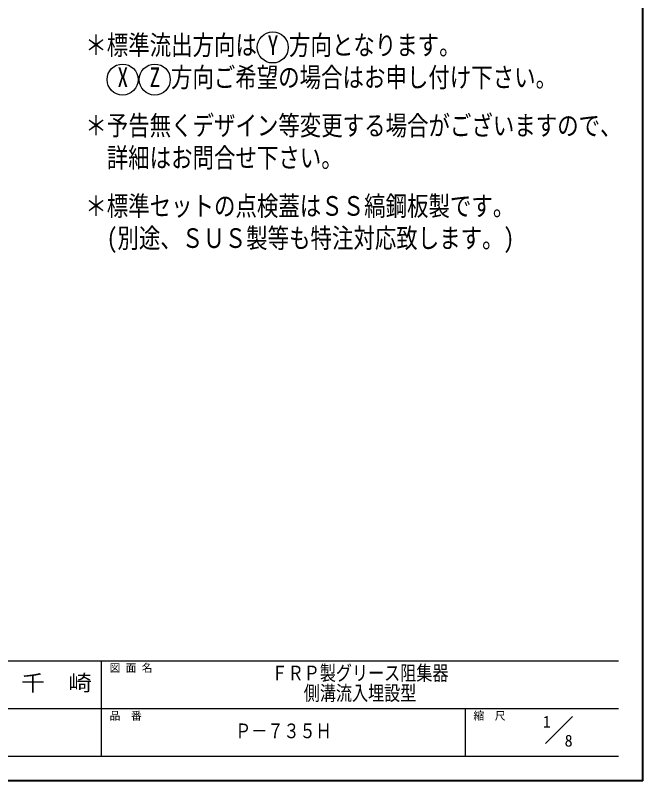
# Model space of a CAD drawing. Units: millimetres at full size, sheet at 1:8; details may follow other scales. Extents: x -1698 to 1542, y -1117 to 1131.
# Drawn here: x 605 to 1542, y -1117 to 26 of the extents above; entities that cross this region are included whole.
import ezdxf
from ezdxf.enums import TextEntityAlignment as Align

# ---------------------------------------------------------------- set-up
doc = ezdxf.new("R2010")
doc.units = ezdxf.units.MM
doc.header["$LTSCALE"] = 8
doc.layers.add('0-0_ﾚｲﾔ1', color=4, linetype='Continuous', lineweight=9)
doc.styles.add('ＭＳ ゴシック', font='')
doc.styles.get('ＭＳ ゴシック').set_extended_font_data('MS Gothic')

msp = doc.modelspace()

# ---------------------------------------------------------------- linework, layer by layer
at = {"layer": '0-0_ﾚｲﾔ1', "color": 1, "lineweight": 40}
for q in [(1541.589, 1131.305), (-1698.411, -1116.695)]:
    msp.add_line((1541.589, -1116.695), q, dxfattribs=at)
at = {"layer": '0-0_ﾚｲﾔ1', "color": 6, "lineweight": 25}
for p, q in [((-78.411, -937.838), (1505.589, -937.838)), ((734.161, -1080.695), (734.161, -937.838)), ((1505.589, -1009.267), (519.875, -1009.267)), ((1277.018, -1080.695), (1277.018, -1009.267)), ((1505.589, -1080.695), (-78.411, -1080.695))]:
    msp.add_line(p, q, dxfattribs=at)
at = {"layer": '0-0_ﾚｲﾔ1', "color": 7, "lineweight": 18}
msp.add_line((1396.612, -1061.102), (1437.018, -1020.695), dxfattribs=at)
at = {"layer": '0-0_ﾚｲﾔ1', "color": 5, "lineweight": 25}
for centre in [(989.523, -22.362), (765.523, -70.362), (813.523, -70.362)]:
    msp.add_circle(centre, 23.2, dxfattribs=at)

# ---------------------------------------------------------------- texts
at = {"layer": '0-0_ﾚｲﾔ1', "color": 7, "style": 'ＭＳ ゴシック'}
for s, height, width, p in [('＊標準流出方向は Y 方向となります。', 29.33, 0.8, (709.923, -42.362)), (' X  Z 方向ご希望の場合はお申し付け下さい。', 29.33, 0.8, (741.923, -90.362)), ('＊予告無くデザイン等変更する場合がございますので、', 29.33, 0.8, (709.923, -162.362)), ('詳細はお問合せ下さい。', 29.33, 0.8, (741.923, -210.362)), ('＊標準セットの点検蓋はＳＳ縞鋼板製です。', 29.33, 0.8, (709.923, -282.362)), ('(別途、ＳＵＳ製等も特注対応致します。)', 29.33, 0.8, (741.923, -330.362)), ('ＦＲＰ製グリース阻集器', 21.99, 0.8, (987.875, -973.553)), ('千\u3000崎', 23.46, 1.1, (614.161, -989.553)), ('側溝流入埋設型', 21.99, 0.8, (1035.875, -1003.553)), ('Ｐ－７３５Ｈ', 21.99, 0.8, (933.589, -1059.981))]:
    msp.add_text(s, height=height, dxfattribs=dict(at, width=width)).set_placement(p, align=Align.BOTTOM_LEFT)
for s, height, p in [('図 面 名', 11.73, (746.161, -957.838)), ('品\u3000番', 11.73, (746.161, -1029.267)), ('縮\u3000尺', 11.73, (1289.018, -1029.267)), ('1', 17.6, (1392.548, -1042.714)), ('8', 17.6, (1425.124, -1071.018))]:
    msp.add_text(s, height=height, dxfattribs=at).set_placement(p, align=Align.BOTTOM_LEFT)

doc.saveas('drawing.dxf')
